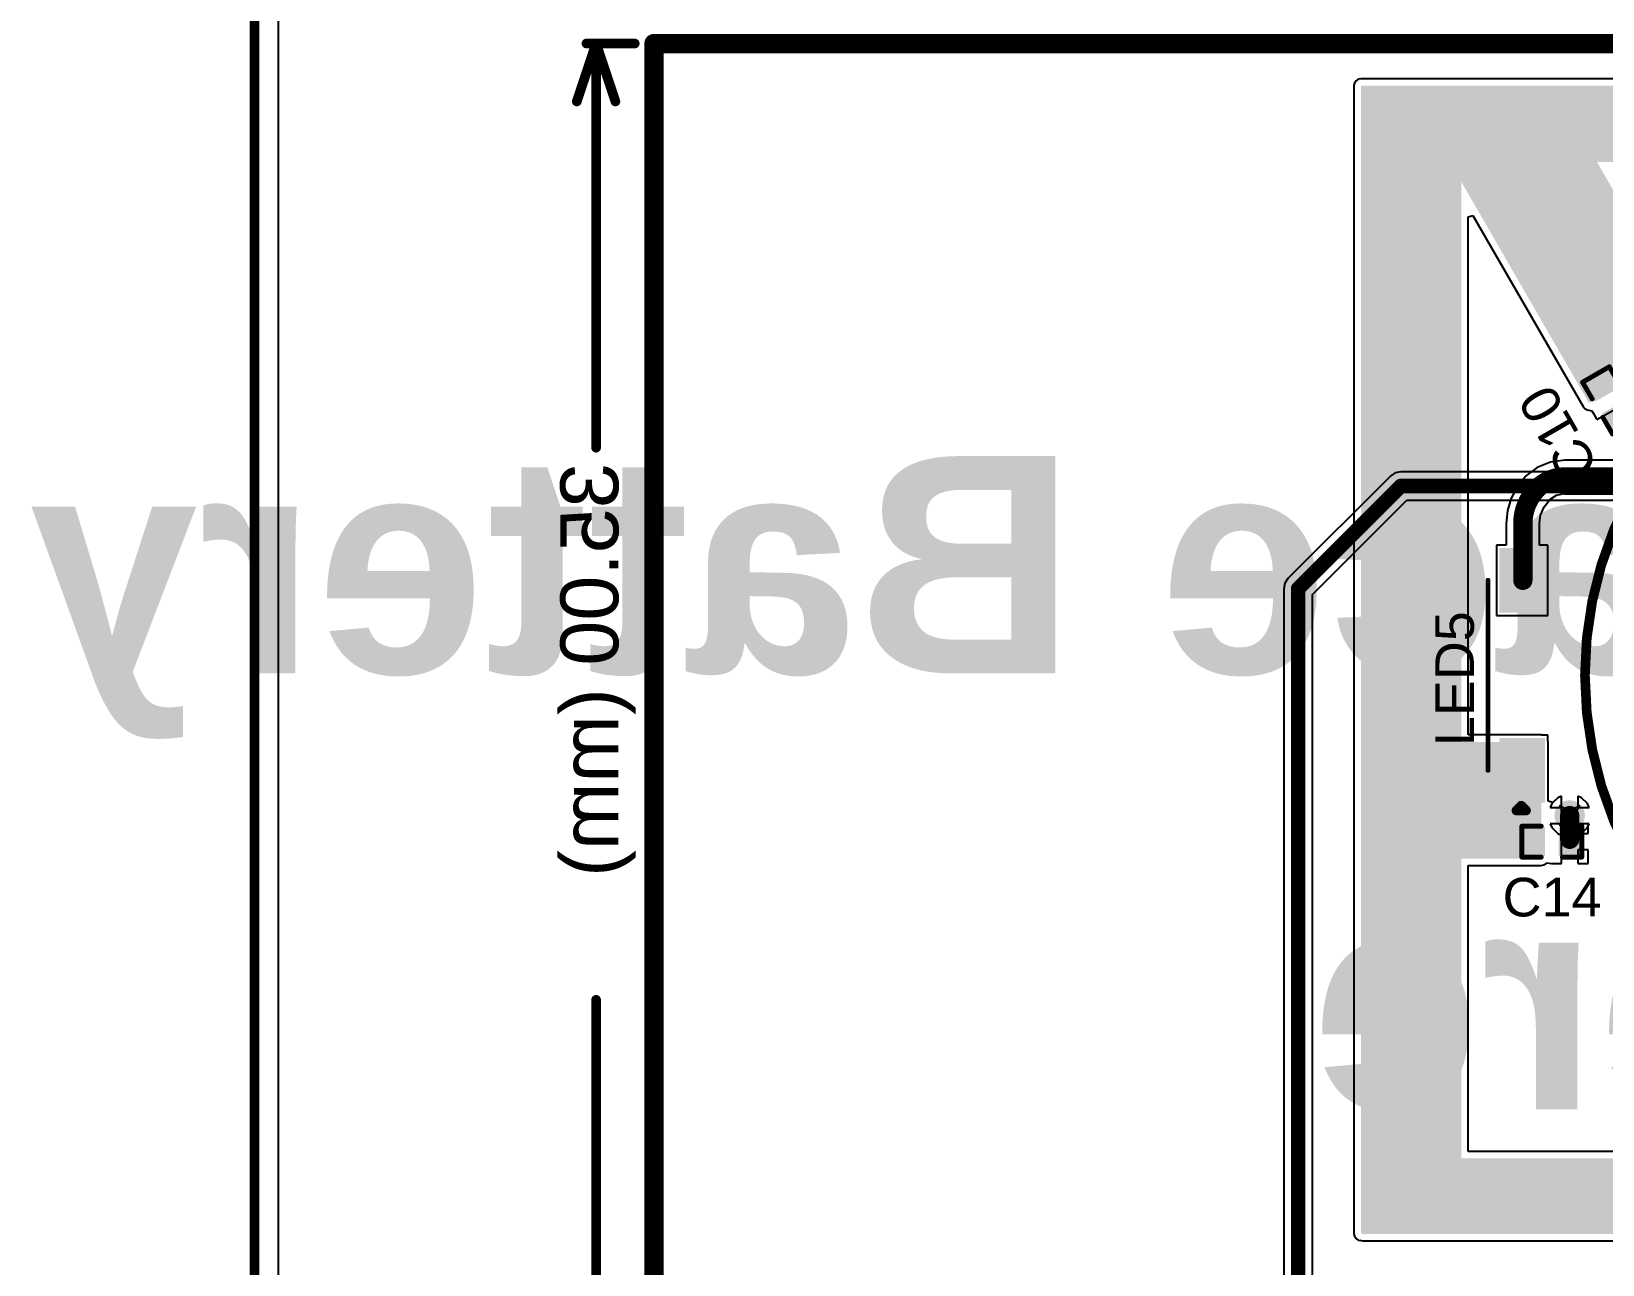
# Model space of a CAD drawing. Header units: inches. Extents: x -0.4 to 12.9, y -0.9 to 6.
# Drawn here: x -0.428 to 1.199, y 0.374 to 1.651 of the extents above; entities that cross this region are included whole.
import ezdxf

# ---------------------------------------------------------------- set-up
doc = ezdxf.new("R2010")
doc.units = ezdxf.units.IN
doc.header["$MEASUREMENT"] = 0
for name, color, linetype in [('Board Outline', 216, 'Continuous'), ('Bottom Layer', 5, 'Continuous'), ('Bottom Overlay', 54, 'Continuous'), ('Bottom Solder', 6, 'Continuous'), ('Deimensions', 6, 'Continuous'), ('Drill Drawing', 1, 'Continuous'), ('Top Layer', 1, 'Continuous'), ('Top Overlay', 2, 'Continuous'), ('Top Paste', 8, 'Continuous'), ('Top Solder', 216, 'Continuous'), ('Via Holes', 16, 'Continuous')]:
    doc.layers.add(name, color=color, linetype=linetype)
doc.styles.add('Arial', font='', dxfattribs={"height": 0.2})
doc.styles.add('Arial_Bold', font='', dxfattribs={"height": 0.2})
doc.styles.get('Arial').set_extended_font_data('Arial')
doc.styles.get('Arial_Bold').set_extended_font_data('Arial', bold=True)

# ---------------------------------------------------------------- blocks, each defined once
blk = doc.blocks.new('WS2812B_XF02_W_29')
at = {"layer": 'Top Layer'}
for points in [[(-0.128, 0.0846), (-0.0689, 0.0846), (-0.0689, 0.0453), (-0.128, 0.0453)], [(0.128, 0.0453), (0.0689, 0.0453), (0.0689, 0.0846), (0.128, 0.0846)], [(-0.128, -0.0453), (-0.0689, -0.0453), (-0.0689, -0.0846), (-0.128, -0.0846)], [(0.0689, -0.0453), (0.128, -0.0453), (0.128, -0.0846), (0.0689, -0.0846)]]:
    blk.add_hatch(color=1, dxfattribs=at).paths.add_polyline_path(points)
at = {"layer": 'Top Paste'}
for points in [[(-0.128, 0.0846), (-0.0689, 0.0846), (-0.0689, 0.0453), (-0.128, 0.0453)], [(0.128, 0.0453), (0.0689, 0.0453), (0.0689, 0.0846), (0.128, 0.0846)], [(-0.128, -0.0453), (-0.0689, -0.0453), (-0.0689, -0.0846), (-0.128, -0.0846)], [(0.0689, -0.0453), (0.128, -0.0453), (0.128, -0.0846), (0.0689, -0.0846)]]:
    blk.add_hatch(color=8, dxfattribs=at).paths.add_polyline_path(points)
at = {"layer": 'Top Solder'}
for points in [[(-0.132, 0.0886), (-0.0649, 0.0886), (-0.0649, 0.0413), (-0.132, 0.0413)], [(0.132, 0.0413), (0.0649, 0.0413), (0.0649, 0.0886), (0.132, 0.0886)], [(-0.132, -0.0413), (-0.0649, -0.0413), (-0.0649, -0.0886), (-0.132, -0.0886)], [(0.0649, -0.0413), (0.132, -0.0413), (0.132, -0.0886), (0.0649, -0.0886)]]:
    blk.add_hatch(color=216, dxfattribs=at).paths.add_polyline_path(points)
at = {"layer": 'Top Overlay'}
for points in [[(-0.0984, 0.1004, 0.005, 0.005, 0), (0.0984, 0.1004, 0.005, 0.005, 0)], [(-0.14, 0.071, 0.01, 0.01, 0), (-0.135, 0.066, 0.01, 0.01, 0)], [(-0.14, 0.071, 0.01, 0.01, 0), (-0.14, 0.061, 0.01, 0.01, 0)], [(-0.135, 0.066, 0.01, 0.01, 0), (-0.14, 0.061, 0.01, 0.01, 0)], [(-0.0984, -0.1004, 0.005, 0.005, 0), (0.0984, -0.1004, 0.005, 0.005, 0)]]:
    blk.add_lwpolyline(points, format="xyseb", dxfattribs=at)
for points in [[(-0.0997, 0.1004, 0.0025, 0.0025, 1), (-0.0972, 0.1004, 0.0025, 0.0025, 1)], [(0.0972, 0.1004, 0.0025, 0.0025, 1), (0.0997, 0.1004, 0.0025, 0.0025, 1)], [(-0.1425, 0.071, 0.005, 0.005, 1), (-0.1375, 0.071, 0.005, 0.005, 1)], [(-0.1425, 0.071, 0.005, 0.005, 1), (-0.1375, 0.071, 0.005, 0.005, 1)], [(-0.1425, 0.061, 0.005, 0.005, 1), (-0.1375, 0.061, 0.005, 0.005, 1)], [(-0.1425, 0.061, 0.005, 0.005, 1), (-0.1375, 0.061, 0.005, 0.005, 1)], [(-0.1375, 0.066, 0.005, 0.005, 1), (-0.1325, 0.066, 0.005, 0.005, 1)], [(-0.1375, 0.066, 0.005, 0.005, 1), (-0.1325, 0.066, 0.005, 0.005, 1)], [(-0.0997, -0.1004, 0.0025, 0.0025, 1), (-0.0972, -0.1004, 0.0025, 0.0025, 1)], [(0.0972, -0.1004, 0.0025, 0.0025, 1), (0.0997, -0.1004, 0.0025, 0.0025, 1)]]:
    blk.add_lwpolyline(points, format="xyseb", close=True, dxfattribs=at)
blk = doc.blocks.new('C___0402_50')
at = {"layer": 'Top Layer'}
for points in [[(-0.0275, -0.0125), (-0.0275, 0.0125), (-0.0095, 0.0125), (-0.0095, -0.0125)], [(0.0095, -0.0125), (0.0095, 0.0125), (0.0275, 0.0125), (0.0275, -0.0125)]]:
    blk.add_hatch(color=1, dxfattribs=at).paths.add_polyline_path(points)
at = {"layer": 'Top Paste'}
for points in [[(-0.0275, -0.0125), (-0.0275, 0.0125), (-0.0095, 0.0125), (-0.0095, -0.0125)], [(0.0095, -0.0125), (0.0095, 0.0125), (0.0275, 0.0125), (0.0275, -0.0125)]]:
    blk.add_hatch(color=8, dxfattribs=at).paths.add_polyline_path(points)
at = {"layer": 'Top Solder'}
for points in [[(-0.0299, -0.0149), (-0.0299, 0.0149), (-0.0071, 0.0149), (-0.0071, -0.0149)], [(0.0071, -0.0149), (0.0071, 0.0149), (0.0299, 0.0149), (0.0299, -0.0149)]]:
    blk.add_hatch(color=216, dxfattribs=at).paths.add_polyline_path(points)
at = {"layer": 'Top Overlay'}
for points in [[(-0.031, 0.016, 0.005, 0.005, 0), (-0.031, -0.016, 0.005, 0.005, 0)], [(-0.011, 0.016, 0.005, 0.005, 0), (-0.031, 0.016, 0.005, 0.005, 0)], [(0.031, 0.016, 0.005, 0.005, 0), (0.011, 0.016, 0.005, 0.005, 0)], [(0.031, 0.016, 0.005, 0.005, 0), (0.031, -0.016, 0.005, 0.005, 0)], [(-0.011, -0.016, 0.005, 0.005, 0), (-0.031, -0.016, 0.005, 0.005, 0)], [(0.031, -0.016, 0.005, 0.005, 0), (0.011, -0.016, 0.005, 0.005, 0)]]:
    blk.add_lwpolyline(points, format="xyseb", dxfattribs=at)
for points in [[(-0.0323, 0.016, 0.0025, 0.0025, 1), (-0.0297, 0.016, 0.0025, 0.0025, 1)], [(-0.0323, 0.016, 0.0025, 0.0025, 1), (-0.0297, 0.016, 0.0025, 0.0025, 1)], [(-0.0123, 0.016, 0.0025, 0.0025, 1), (-0.0097, 0.016, 0.0025, 0.0025, 1)], [(0.0097, 0.016, 0.0025, 0.0025, 1), (0.0123, 0.016, 0.0025, 0.0025, 1)], [(0.0297, 0.016, 0.0025, 0.0025, 1), (0.0323, 0.016, 0.0025, 0.0025, 1)], [(0.0297, 0.016, 0.0025, 0.0025, 1), (0.0323, 0.016, 0.0025, 0.0025, 1)], [(-0.0323, -0.016, 0.0025, 0.0025, 1), (-0.0297, -0.016, 0.0025, 0.0025, 1)], [(-0.0323, -0.016, 0.0025, 0.0025, 1), (-0.0297, -0.016, 0.0025, 0.0025, 1)], [(-0.0123, -0.016, 0.0025, 0.0025, 1), (-0.0097, -0.016, 0.0025, 0.0025, 1)], [(0.0097, -0.016, 0.0025, 0.0025, 1), (0.0123, -0.016, 0.0025, 0.0025, 1)], [(0.0297, -0.016, 0.0025, 0.0025, 1), (0.0323, -0.016, 0.0025, 0.0025, 1)], [(0.0297, -0.016, 0.0025, 0.0025, 1), (0.0323, -0.016, 0.0025, 0.0025, 1)]]:
    blk.add_lwpolyline(points, format="xyseb", close=True, dxfattribs=at)
blk = doc.blocks.new('C___0402_54')
at = {"layer": 'Top Layer'}
for points in [[(-0.0275, -0.0125), (-0.0275, 0.0125), (-0.0095, 0.0125), (-0.0095, -0.0125)], [(0.0095, -0.0125), (0.0095, 0.0125), (0.0275, 0.0125), (0.0275, -0.0125)]]:
    blk.add_hatch(color=1, dxfattribs=at).paths.add_polyline_path(points)
at = {"layer": 'Top Paste'}
for points in [[(-0.0275, -0.0125), (-0.0275, 0.0125), (-0.0095, 0.0125), (-0.0095, -0.0125)], [(0.0095, -0.0125), (0.0095, 0.0125), (0.0275, 0.0125), (0.0275, -0.0125)]]:
    blk.add_hatch(color=8, dxfattribs=at).paths.add_polyline_path(points)
at = {"layer": 'Top Solder'}
for points in [[(-0.0299, -0.0149), (-0.0299, 0.0149), (-0.0071, 0.0149), (-0.0071, -0.0149)], [(0.0071, -0.0149), (0.0071, 0.0149), (0.0299, 0.0149), (0.0299, -0.0149)]]:
    blk.add_hatch(color=216, dxfattribs=at).paths.add_polyline_path(points)
at = {"layer": 'Top Overlay'}
for points in [[(-0.031, 0.016, 0.005, 0.005, 0), (-0.031, -0.016, 0.005, 0.005, 0)], [(-0.011, 0.016, 0.005, 0.005, 0), (-0.031, 0.016, 0.005, 0.005, 0)], [(0.031, 0.016, 0.005, 0.005, 0), (0.011, 0.016, 0.005, 0.005, 0)], [(0.031, 0.016, 0.005, 0.005, 0), (0.031, -0.016, 0.005, 0.005, 0)], [(-0.011, -0.016, 0.005, 0.005, 0), (-0.031, -0.016, 0.005, 0.005, 0)], [(0.031, -0.016, 0.005, 0.005, 0), (0.011, -0.016, 0.005, 0.005, 0)]]:
    blk.add_lwpolyline(points, format="xyseb", dxfattribs=at)
for points in [[(-0.0323, 0.016, 0.0025, 0.0025, 1), (-0.0297, 0.016, 0.0025, 0.0025, 1)], [(-0.0323, 0.016, 0.0025, 0.0025, 1), (-0.0297, 0.016, 0.0025, 0.0025, 1)], [(-0.0123, 0.016, 0.0025, 0.0025, 1), (-0.0097, 0.016, 0.0025, 0.0025, 1)], [(0.0097, 0.016, 0.0025, 0.0025, 1), (0.0123, 0.016, 0.0025, 0.0025, 1)], [(0.0297, 0.016, 0.0025, 0.0025, 1), (0.0323, 0.016, 0.0025, 0.0025, 1)], [(0.0297, 0.016, 0.0025, 0.0025, 1), (0.0323, 0.016, 0.0025, 0.0025, 1)], [(-0.0323, -0.016, 0.0025, 0.0025, 1), (-0.0297, -0.016, 0.0025, 0.0025, 1)], [(-0.0323, -0.016, 0.0025, 0.0025, 1), (-0.0297, -0.016, 0.0025, 0.0025, 1)], [(-0.0123, -0.016, 0.0025, 0.0025, 1), (-0.0097, -0.016, 0.0025, 0.0025, 1)], [(0.0097, -0.016, 0.0025, 0.0025, 1), (0.0123, -0.016, 0.0025, 0.0025, 1)], [(0.0297, -0.016, 0.0025, 0.0025, 1), (0.0323, -0.016, 0.0025, 0.0025, 1)], [(0.0297, -0.016, 0.0025, 0.0025, 1), (0.0323, -0.016, 0.0025, 0.0025, 1)]]:
    blk.add_lwpolyline(points, format="xyseb", close=True, dxfattribs=at)

msp = doc.modelspace()

# ---------------------------------------------------------------- hatches: boundary and pattern name
at = {"layer": 'Bottom Layer'}
h = msp.add_hatch(color=5, dxfattribs=at)
edge = h.paths.add_edge_path()
edge.add_arc((1.1653, 0.839), 0.0118, 0, 360)
at = {"layer": 'Bottom Solder'}
h = msp.add_hatch(color=6, dxfattribs=at)
edge = h.paths.add_edge_path()
edge.add_arc((1.1653, 0.839), 0.0158, 0, 360)
at = {"layer": 'Top Layer'}
for points in [[(0.949, 0.406), (1.053, 0.406), (1.053, 1.595), (0.949, 1.595)], [(0.951, 1.516), (2.1736, 1.516), (2.1736, 1.595), (0.951, 1.595)], [(1.1853, 1.2663), (1.2996, 1.3322), (1.149, 1.5931), (1.0347, 1.5272)], [(0.951, 0.7945), (1.1358, 0.7945), (1.1358, 0.9154), (0.951, 0.9154)], [(2.173, 0.484), (0.951, 0.484), (0.951, 0.4057), (2.173, 0.4057)]]:
    msp.add_hatch(color=1, dxfattribs=at).paths.add_polyline_path(points)
h = msp.add_hatch(color=1, dxfattribs=at)
edge = h.paths.add_edge_path()
edge.add_arc((1.1653, 0.839), 0.0118, 0, 360)
at = {"layer": 'Top Solder'}
h = msp.add_hatch(color=216, dxfattribs=at)
edge = h.paths.add_edge_path()
edge.add_arc((1.1653, 0.839), 0.0158, 0, 360)
at = {"layer": 'Via Holes'}
h = msp.add_hatch(color=7, dxfattribs=at)
edge = h.paths.add_edge_path()
edge.add_arc((1.1653, 0.839), 0.00591, 0, 360)

# ---------------------------------------------------------------- linework, layer by layer
at = {"layer": 'Board Outline'}
msp.add_lwpolyline([(-0.1968, 0.0214, 0.01, 0.01, 0), (-0.1968, 1.9112, 0.01, 0.01, 0)], format="xyseb", dxfattribs=at)
at = {"layer": 'Bottom Layer'}
for p, q in [((-0.172, 0.0259), (-0.172, 1.9157)), ((0.9799, 1.1908), (0.8735, 1.0845)), ((0.9847, 1.194), (0.9799, 1.1908)), ((0.9904, 1.1951), (0.9847, 1.194)), ((2.4526, 1.1951), (0.9904, 1.1951)), ((0.8988, 1.0679), (0.9965, 1.1656)), ((0.9965, 1.1656), (2.6621, 1.1656)), ((0.8703, 1.0797), (0.8692, 1.074)), ((0.8692, 1.074), (0.8692, 0.2503)), ((0.8735, 1.0845), (0.8703, 1.0797)), ((0.8988, 0.2503), (0.8988, 1.0679)), ((1.1468, 0.8514), (1.1452, 0.8475)), ((1.1452, 0.8475), (1.1568, 0.8475)), ((1.153, 0.8575), (1.1468, 0.8514)), ((1.1568, 0.8591), (1.153, 0.8575)), ((1.1568, 0.8475), (1.1568, 0.8591)), ((1.1777, 0.8575), (1.1738, 0.8591)), ((1.1738, 0.8591), (1.1738, 0.8475)), ((1.1738, 0.8475), (1.1854, 0.8475)), ((1.1838, 0.8514), (1.1777, 0.8575)), ((1.1854, 0.8475), (1.1838, 0.8514)), ((1.1568, 0.8305), (1.1452, 0.8305)), ((1.1452, 0.8305), (1.1468, 0.8266)), ((1.1568, 0.8189), (1.1568, 0.8305)), ((1.1854, 0.8305), (1.1738, 0.8305)), ((1.1738, 0.8305), (1.1738, 0.8189)), ((1.1838, 0.8266), (1.1854, 0.8305)), ((1.1468, 0.8266), (1.153, 0.8205)), ((1.153, 0.8205), (1.1568, 0.8189)), ((1.1738, 0.8189), (1.1777, 0.8205)), ((1.1777, 0.8205), (1.1838, 0.8266))]:
    msp.add_line(p, q, dxfattribs=at)
for points in [[(0.884, 1.074, 0.015, 0.015, 0), (0.9904, 1.1804, 0.015, 0.015, 0)], [(0.9904, 1.1804, 0.015, 0.015, 0), (2.6621, 1.1804, 0.015, 0.015, 0)], [(0.884, 0.223, 0.015, 0.015, 0), (0.884, 1.074, 0.015, 0.015, 0)]]:
    msp.add_lwpolyline(points, format="xyseb", dxfattribs=at)
for points in [[(0.9866, 1.1804, 0.0075, 0.0075, 1), (0.9941, 1.1804, 0.0075, 0.0075, 1)], [(0.9866, 1.1804, 0.0075, 0.0075, 1), (0.9941, 1.1804, 0.0075, 0.0075, 1)], [(0.8803, 1.074, 0.0075, 0.0075, 1), (0.8878, 1.074, 0.0075, 0.0075, 1)], [(0.8803, 1.074, 0.0075, 0.0075, 1), (0.8878, 1.074, 0.0075, 0.0075, 1)]]:
    msp.add_lwpolyline(points, format="xyseb", close=True, dxfattribs=at)
at = {"layer": 'Bottom Overlay'}
for points in [[(0.137, 1.5786, 0.01, 0.01, 0), (0.157, 1.6386, 0.01, 0.01, 0)], [(0.147, 1.6386, 0.01, 0.01, 0), (0.197, 1.6386, 0.01, 0.01, 0)], [(0.157, 1.6386, 0.01, 0.01, 0), (0.177, 1.5786, 0.01, 0.01, 0)], [(0.157, 1.22, 0.01, 0.01, 0), (0.157, 1.6386, 0.01, 0.01, 0)], [(0.217, 1.6386, 0.02, 0.02, 0), (1.5949, 1.6386, 0.02, 0.02, 0)], [(0.217, 0.2607, 0.02, 0.02, 0), (0.217, 1.6386, 0.02, 0.02, 0)], [(0.157, 0.2607, 0.01, 0.01, 0), (0.157, 0.6482, 0.01, 0.01, 0)]]:
    msp.add_lwpolyline(points, format="xyseb", dxfattribs=at)
for points in [[(0.1445, 1.6386, 0.005, 0.005, 1), (0.1495, 1.6386, 0.005, 0.005, 1)], [(0.1545, 1.6386, 0.005, 0.005, 1), (0.1595, 1.6386, 0.005, 0.005, 1)], [(0.1545, 1.6386, 0.005, 0.005, 1), (0.1595, 1.6386, 0.005, 0.005, 1)], [(0.1545, 1.6386, 0.005, 0.005, 1), (0.1595, 1.6386, 0.005, 0.005, 1)], [(0.1945, 1.6386, 0.005, 0.005, 1), (0.1995, 1.6386, 0.005, 0.005, 1)], [(0.212, 1.6386, 0.01, 0.01, 1), (0.222, 1.6386, 0.01, 0.01, 1)], [(0.212, 1.6386, 0.01, 0.01, 1), (0.222, 1.6386, 0.01, 0.01, 1)], [(0.1345, 1.5786, 0.005, 0.005, 1), (0.1395, 1.5786, 0.005, 0.005, 1)], [(0.1745, 1.5786, 0.005, 0.005, 1), (0.1795, 1.5786, 0.005, 0.005, 1)], [(0.1545, 1.22, 0.005, 0.005, 1), (0.1595, 1.22, 0.005, 0.005, 1)], [(0.1545, 0.6482, 0.005, 0.005, 1), (0.1595, 0.6482, 0.005, 0.005, 1)]]:
    msp.add_lwpolyline(points, format="xyseb", close=True, dxfattribs=at)
at = {"layer": 'Deimensions'}
for points in [[(1.9685, 0.9843, 0.01, 0.01, 1), (1.1811, 0.9843, 0.01, 0.01, 1)], [(1.1786, 0.9843, 0.005, 0.005, 1), (1.1836, 0.9843, 0.005, 0.005, 1)]]:
    msp.add_lwpolyline(points, format="xyseb", close=True, dxfattribs=at)
at = {"layer": 'Drill Drawing'}
for points in [[(1.1553, 0.849, 0.002, 0.002, 0), (1.1653, 0.844, 0.002, 0.002, 0)], [(1.1553, 0.849, 0.002, 0.002, 0), (1.1603, 0.839, 0.002, 0.002, 0)], [(1.1653, 0.844, 0.002, 0.002, 0), (1.1753, 0.849, 0.002, 0.002, 0)], [(1.1703, 0.839, 0.002, 0.002, 0), (1.1753, 0.849, 0.002, 0.002, 0)], [(1.1553, 0.829, 0.002, 0.002, 0), (1.1603, 0.839, 0.002, 0.002, 0)], [(1.1553, 0.829, 0.002, 0.002, 0), (1.1653, 0.834, 0.002, 0.002, 0)], [(1.1653, 0.834, 0.002, 0.002, 0), (1.1753, 0.829, 0.002, 0.002, 0)], [(1.1703, 0.839, 0.002, 0.002, 0), (1.1753, 0.829, 0.002, 0.002, 0)]]:
    msp.add_lwpolyline(points, format="xyseb", dxfattribs=at)
for points in [[(1.1548, 0.849, 0.001, 0.001, 1), (1.1558, 0.849, 0.001, 0.001, 1)], [(1.1548, 0.849, 0.001, 0.001, 1), (1.1558, 0.849, 0.001, 0.001, 1)], [(1.1748, 0.849, 0.001, 0.001, 1), (1.1758, 0.849, 0.001, 0.001, 1)], [(1.1748, 0.849, 0.001, 0.001, 1), (1.1758, 0.849, 0.001, 0.001, 1)], [(1.1548, 0.829, 0.001, 0.001, 1), (1.1558, 0.829, 0.001, 0.001, 1)], [(1.1548, 0.829, 0.001, 0.001, 1), (1.1558, 0.829, 0.001, 0.001, 1)], [(1.1598, 0.839, 0.001, 0.001, 1), (1.1608, 0.839, 0.001, 0.001, 1)], [(1.1598, 0.839, 0.001, 0.001, 1), (1.1608, 0.839, 0.001, 0.001, 1)], [(1.1648, 0.844, 0.001, 0.001, 1), (1.1658, 0.844, 0.001, 0.001, 1)], [(1.1648, 0.844, 0.001, 0.001, 1), (1.1658, 0.844, 0.001, 0.001, 1)], [(1.1648, 0.834, 0.001, 0.001, 1), (1.1658, 0.834, 0.001, 0.001, 1)], [(1.1648, 0.834, 0.001, 0.001, 1), (1.1658, 0.834, 0.001, 0.001, 1)], [(1.1698, 0.839, 0.001, 0.001, 1), (1.1708, 0.839, 0.001, 0.001, 1)], [(1.1698, 0.839, 0.001, 0.001, 1), (1.1708, 0.839, 0.001, 0.001, 1)], [(1.1748, 0.829, 0.001, 0.001, 1), (1.1758, 0.829, 0.001, 0.001, 1)], [(1.1748, 0.829, 0.001, 0.001, 1), (1.1758, 0.829, 0.001, 0.001, 1)]]:
    msp.add_lwpolyline(points, format="xyseb", close=True, dxfattribs=at)
at = {"layer": 'Top Layer'}
for p, q in [((-0.172, 0.0259), (-0.172, 1.9157)), ((0.9425, 1.5977), (0.9419, 1.595)), ((0.9419, 1.595), (0.9419, 0.406)), ((0.944, 1.6), (0.9425, 1.5977)), ((0.9463, 1.6016), (0.944, 1.6)), ((0.949, 1.6021), (0.9463, 1.6016)), ((2.1736, 1.6021), (0.949, 1.6021)), ((1.0601, 1.4592), (1.065, 1.4605)), ((1.0601, 0.9225), (1.0601, 1.4592)), ((1.065, 1.4605), (1.1792, 1.2627)), ((1.1792, 1.2627), (1.181, 1.2606)), ((1.181, 1.2606), (1.1835, 1.2594)), ((1.1835, 1.2594), (1.1883, 1.2582)), ((1.1883, 1.2582), (1.1898, 1.2555)), ((1.1898, 1.2555), (1.1935, 1.2491)), ((1.1935, 1.2491), (1.213, 1.2604)), ((1.1453, 1.2052), (1.1315, 1.1995)), ((1.1602, 1.2072), (1.1453, 1.2052)), ((1.1602, 1.207), (1.1602, 1.2072)), ((1.255, 1.207), (1.1602, 1.207)), ((1.1197, 1.1903), (1.1111, 1.1798)), ((1.1315, 1.1995), (1.1196, 1.1904)), ((1.1196, 1.1904), (1.1197, 1.1903)), ((1.1197, 1.1903), (1.1197, 1.1903)), ((1.1111, 1.1798), (1.1048, 1.1678)), ((1.1515, 1.1709), (1.1595, 1.1725)), ((1.1595, 1.1725), (1.1602, 1.1723)), ((1.1602, 1.1723), (1.255, 1.1723)), ((1.1048, 1.1678), (1.1008, 1.1549)), ((1.1352, 1.1503), (1.1387, 1.1587)), ((1.1387, 1.1587), (1.1439, 1.1655)), ((1.1439, 1.1655), (1.1443, 1.1657)), ((1.1443, 1.1657), (1.1446, 1.1663)), ((1.1446, 1.1663), (1.1515, 1.1709)), ((1.1008, 1.1549), (1.0995, 1.1414)), ((1.0995, 1.1414), (1.0995, 1.1414)), ((1.0995, 1.1414), (1.0995, 1.1192)), ((1.1341, 1.1418), (1.1352, 1.1503)), ((1.1342, 1.1414), (1.1341, 1.1418)), ((1.1342, 1.1192), (1.1342, 1.1414)), ((1.0995, 1.1192), (1.0895, 1.1192)), ((1.0895, 1.1192), (1.0895, 1.0461)), ((1.1428, 1.1192), (1.1342, 1.1192)), ((1.1428, 1.0461), (1.1428, 1.1192)), ((1.0895, 1.0461), (1.1428, 1.0461)), ((1.1358, 0.9225), (1.0601, 0.9225)), ((1.1365, 0.9224), (1.1358, 0.9225)), ((1.1428, 0.9224), (1.1365, 0.9224)), ((1.1428, 0.916), (1.1428, 0.9224)), ((1.143, 0.9154), (1.1428, 0.916)), ((1.143, 0.8541), (1.143, 0.9154)), ((1.148, 0.8525), (1.143, 0.8541)), ((1.153, 0.8575), (1.148, 0.8525)), ((1.1568, 0.8591), (1.153, 0.8575)), ((1.1568, 0.839), (1.1568, 0.8591)), ((1.1777, 0.8575), (1.1738, 0.8591)), ((1.1738, 0.8591), (1.1738, 0.8475)), ((1.1738, 0.8475), (1.1854, 0.8475)), ((1.1838, 0.8514), (1.1777, 0.8575)), ((1.1854, 0.8475), (1.1838, 0.8514)), ((1.1653, 0.839), (1.1568, 0.839)), ((1.1653, 0.8305), (1.1653, 0.839)), ((1.1854, 0.8305), (1.1653, 0.8305)), ((1.1843, 0.8279), (1.1854, 0.8305)), ((1.1653, 0.812), (1.1653, 0.8205)), ((1.1653, 0.8205), (1.1843, 0.8205)), ((1.1843, 0.8205), (1.1843, 0.8279)), ((1.1568, 0.7895), (1.1568, 0.812)), ((1.1568, 0.812), (1.1653, 0.812)), ((1.1843, 0.8035), (1.1738, 0.8035)), ((1.1738, 0.8035), (1.1738, 0.7895)), ((1.1843, 0.7895), (1.1843, 0.8035)), ((1.0601, 0.4911), (1.0601, 0.7874)), ((1.0601, 0.7874), (1.1358, 0.7874)), ((1.1358, 0.7874), (1.1386, 0.7879)), ((1.1386, 0.7879), (1.1409, 0.7895)), ((1.1409, 0.7895), (1.1413, 0.7901)), ((1.1413, 0.7901), (1.1463, 0.7895)), ((1.1463, 0.7895), (1.1481, 0.7895)), ((1.1481, 0.7895), (1.1568, 0.7895)), ((1.1738, 0.7895), (1.1843, 0.7895)), ((1.3636, 0.4911), (1.0601, 0.4911)), ((0.9419, 0.406), (0.9425, 0.4033)), ((0.9425, 0.4033), (0.944, 0.401)), ((0.944, 0.401), (0.9463, 0.3994)), ((0.9463, 0.3994), (0.949, 0.3989)), ((0.949, 0.3989), (0.9497, 0.3989)), ((0.9497, 0.3989), (0.951, 0.3986)), ((0.951, 0.3986), (2.173, 0.3986))]:
    msp.add_line(p, q, dxfattribs=at)
for points in [[(1.1168, 1.1414, 0.02, 0.02, -0.198912), (1.132, 1.178, 0.02, 0.02, 0)], [(1.132, 1.178, 0.02, 0.02, -0.198912), (1.1602, 1.1897, 0.02, 0.02, 0)], [(1.1602, 1.1897, 0.02, 0.02, 0), (1.255, 1.1897, 0.02, 0.02, 0)], [(1.1168, 1.0827, 0.02, 0.02, 0), (1.1168, 1.1414, 0.02, 0.02, 0)], [(1.1653, 0.8145, 0.02, 0.02, 0), (1.1653, 0.839, 0.02, 0.02, 0)]]:
    msp.add_lwpolyline(points, format="xyseb", dxfattribs=at)
for points in [[(1.127, 1.178, 0.01, 0.01, 1), (1.137, 1.178, 0.01, 0.01, 1)], [(1.127, 1.178, 0.01, 0.01, 1), (1.137, 1.178, 0.01, 0.01, 1)], [(1.1552, 1.1897, 0.01, 0.01, 1), (1.1652, 1.1897, 0.01, 0.01, 1)], [(1.1552, 1.1897, 0.01, 0.01, 1), (1.1652, 1.1897, 0.01, 0.01, 1)], [(1.1118, 1.1414, 0.01, 0.01, 1), (1.1218, 1.1414, 0.01, 0.01, 1)], [(1.1118, 1.1414, 0.01, 0.01, 1), (1.1218, 1.1414, 0.01, 0.01, 1)], [(1.1118, 1.0827, 0.01, 0.01, 1), (1.1218, 1.0827, 0.01, 0.01, 1)], [(1.1603, 0.839, 0.01, 0.01, 1), (1.1703, 0.839, 0.01, 0.01, 1)], [(1.1603, 0.8145, 0.01, 0.01, 1), (1.1703, 0.8145, 0.01, 0.01, 1)]]:
    msp.add_lwpolyline(points, format="xyseb", close=True, dxfattribs=at)

# ---------------------------------------------------------------- block references
for name, p, rotation in [('C___0402_54', (1.208, 1.269), 120), ('WS2812B_XF02_W_29', (1.1811, 0.9843), 90), ('C___0402_50', (1.1468, 0.812), 180)]:
    msp.add_blockref(name, p, dxfattribs=dict(rotation=rotation))

# ---------------------------------------------------------------- texts
at = {"layer": 'Bottom Overlay', "style": 'Arial_Bold', "text_generation_flag": 2}
for s, p in [('Place Battery', (1.5621, 0.9863)), ('here', (1.5621, 0.5347))]:
    msp.add_text(s, height=0.225, dxfattribs=at).set_placement(p)
at = {"layer": 'Bottom Overlay', "style": 'Arial', "text_generation_flag": 2}
msp.add_text('35.00 (mm)', height=0.06, rotation=90, dxfattribs=at).set_placement((0.18, 1.204))
at = {"layer": 'Top Overlay', "style": 'Arial'}
for s, rotation, p in [('C10', 120, (1.1964, 1.1997)), ('LED5', 90, (1.0661, 0.9109))]:
    msp.add_text(s, height=0.04, rotation=rotation, dxfattribs=at).set_placement(p)
msp.add_text('C14', height=0.04, dxfattribs=at).set_placement((1.0958, 0.7346))

doc.saveas('drawing.dxf')
